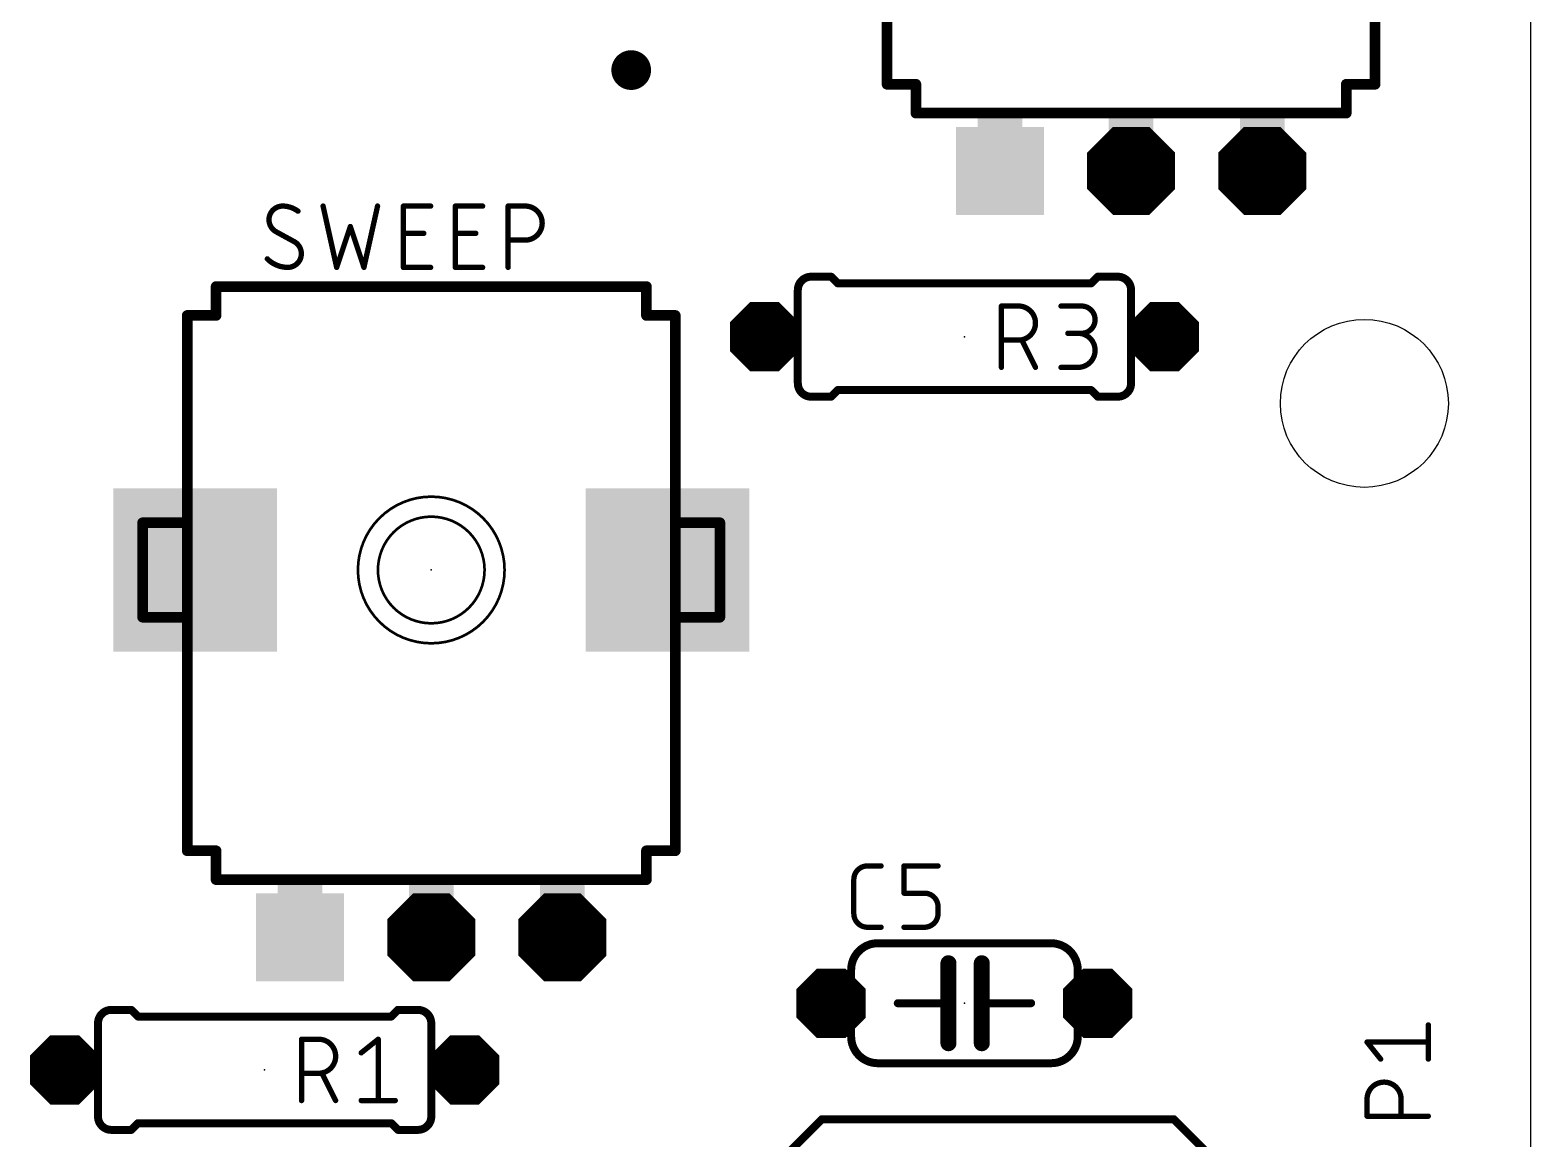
# Model space of a CAD drawing. Extents: x 0 to 59, y 0 to 102.
# Drawn here: x 30.45 to 59.05, y 35.51 to 56.64 of the extents above; entities that cross this region are included whole.
import ezdxf

# ---------------------------------------------------------------- set-up
doc = ezdxf.new("R2010")
doc.units = 0
for name, color, linetype in [('17', 110, 'CONTINUOUS'), ('18', 110, 'CONTINUOUS'), ('20', 31, 'CONTINUOUS'), ('21', 253, 'CONTINUOUS'), ('23', 53, 'CONTINUOUS'), ('25', 253, 'CONTINUOUS'), ('51', 253, 'CONTINUOUS')]:
    doc.layers.add(name, color=color, linetype=linetype)

# ---------------------------------------------------------------- blocks, each defined once
blk = doc.blocks.new('RECT')
blk.add_solid([(-0.5, -0.5), (0.5, -0.5), (-0.5, 0.5), (0.5, 0.5)])
blk = doc.blocks.new('SQUAREP')
blk.add_solid([(-0.5, -0.5), (0.5, -0.5), (-0.5, 0.5), (0.5, 0.5)])
blk = doc.blocks.new('OCTAGONP')
at = {"const_width": 0.5}
blk.add_lwpolyline([(-0.25, -0.1036), (-0.25, 0.1036), (-0.1036, 0.25), (0.1036, 0.25), (0.25, 0.1036), (0.25, -0.1036), (0.1036, -0.25), (-0.1036, -0.25), (-0.25, -0.1036), (-0.25, 0.1036)], dxfattribs=at)
blk = doc.blocks.new('ROUNDV')
at = {"const_width": 0.5}
blk.add_lwpolyline([(0, -0.25, 1), (0, 0.25, 1), (0, -0.25)], format="xyb", dxfattribs=at)

msp = doc.modelspace()

# ---------------------------------------------------------------- linework, layer by layer
at = {"layer": '20'}
msp.add_line((59.055, 0), (59.055, 99.06), dxfattribs=at)
msp.add_circle((55.88, 49.53), 1.6002, dxfattribs=at)
at = {"layer": '21'}
for points, const_width in [([(46.785, 55.61), (46.785, 58.81)], 0.2032), ([(56.085, 58.81), (56.085, 55.61)], 0.2032), ([(46.785, 55.61), (47.335, 55.61)], 0.2032), ([(47.335, 55.61), (47.335, 55.06)], 0.2032), ([(55.535, 55.61), (56.085, 55.61)], 0.2032), ([(55.535, 55.06), (55.535, 55.61)], 0.2032), ([(55.535, 55.06), (47.335, 55.06)], 0.2032), ([(34, 51.755), (42.2, 51.755)], 0.2032), ([(34, 51.755), (34, 51.205)], 0.2032), ([(42.2, 51.205), (42.2, 51.755)], 0.2032), ([(45.339, 51.943), (45.72, 51.943)], 0.1524), ([(45.847, 51.816), (45.72, 51.943)], 0.1524), ([(45.847, 51.816), (50.673, 51.816)], 0.1524), ([(50.673, 51.816), (50.8, 51.943)], 0.1524), ([(51.181, 51.943), (50.8, 51.943)], 0.1524), ([(34, 51.205), (33.45, 51.205)], 0.2032), ([(33.45, 49.005), (33.45, 51.205)], 0.2032), ([(42.75, 51.205), (42.2, 51.205)], 0.2032), ([(42.75, 51.205), (42.75, 49.005)], 0.2032), ([(45.847, 49.784), (45.72, 49.657)], 0.1524), ([(45.847, 49.784), (50.673, 49.784)], 0.1524), ([(50.673, 49.784), (50.8, 49.657)], 0.1524), ([(45.339, 49.657), (45.72, 49.657)], 0.1524), ([(51.181, 49.657), (50.8, 49.657)], 0.1524), ([(33.45, 41.005), (33.45, 44.205)], 0.2032), ([(42.75, 44.205), (42.75, 41.005)], 0.2032), ([(33.45, 41.005), (34, 41.005)], 0.2032), ([(34, 41.005), (34, 40.455)], 0.2032), ([(42.2, 41.005), (42.75, 41.005)], 0.2032), ([(42.2, 40.455), (42.2, 41.005)], 0.2032), ([(42.2, 40.455), (34, 40.455)], 0.2032), ([(49.911, 39.243), (46.609, 39.243)], 0.1524), ([(47.9552, 38.862), (47.9552, 38.1)], 0.3048), ([(48.5902, 38.862), (48.5902, 38.1)], 0.3048), ([(32.004, 37.973), (32.385, 37.973)], 0.1524), ([(32.512, 37.846), (32.385, 37.973)], 0.1524), ([(37.338, 37.846), (37.465, 37.973)], 0.1524), ([(37.846, 37.973), (37.465, 37.973)], 0.1524), ([(46.99, 38.1), (47.9552, 38.1)], 0.1524), ([(47.9552, 38.1), (47.9552, 37.338)], 0.3048), ([(48.5902, 38.1), (48.5902, 37.338)], 0.3048), ([(49.53, 38.1), (48.5902, 38.1)], 0.1524), ([(32.512, 37.846), (37.338, 37.846)], 0.1524), ([(49.911, 36.957), (46.609, 36.957)], 0.1524), ([(32.004, 35.687), (32.385, 35.687)], 0.1524), ([(32.512, 35.814), (32.385, 35.687)], 0.1524), ([(32.512, 35.814), (37.338, 35.814)], 0.1524), ([(37.338, 35.814), (37.465, 35.687)], 0.1524), ([(37.846, 35.687), (37.465, 35.687)], 0.1524), ([(45.5422, 35.8902), (44.9072, 35.2552)], 0.1524), ([(45.5422, 35.8902), (52.2478, 35.8902)], 0.1524), ([(52.8828, 35.2552), (52.2478, 35.8902)], 0.1524)]:
    msp.add_lwpolyline(points, dxfattribs=dict(at, const_width=const_width))
for points, const_width in [([(46.785, 55.6608, 1), (46.785, 55.5592)], 0.1016), ([(46.7342, 55.61, 1), (46.8358, 55.61)], 0.1016), ([(47.3858, 55.61, 1), (47.2842, 55.61)], 0.1016), ([(47.335, 55.5592, 1), (47.335, 55.6608)], 0.1016), ([(55.535, 55.6608, 1), (55.535, 55.5592)], 0.1016), ([(55.5858, 55.61, 1), (55.4842, 55.61)], 0.1016), ([(56.0342, 55.61, 1), (56.1358, 55.61)], 0.1016), ([(56.085, 55.5592, 1), (56.085, 55.6608)], 0.1016), ([(47.335, 55.1108, 1), (47.335, 55.0092)], 0.1016), ([(47.2842, 55.06, 1), (47.3858, 55.06)], 0.1016), ([(55.4842, 55.06, 1), (55.5858, 55.06)], 0.1016), ([(55.535, 55.0092, 1), (55.535, 55.1108)], 0.1016), ([(34, 51.8058, 1), (34, 51.7042)], 0.1016), ([(34.0508, 51.755, 1), (33.9492, 51.755)], 0.1016), ([(42.2508, 51.755, 1), (42.1492, 51.755)], 0.1016), ([(42.2, 51.7042, 1), (42.2, 51.8058)], 0.1016), ([(45.339, 51.943, 0.4142), (45.085, 51.689)], 0.1524), ([(45.339, 51.9811, 1), (45.339, 51.9049)], 0.0762), ([(45.339, 51.9049, 1), (45.339, 51.9811)], 0.0762), ([(45.7469, 51.9699, 1), (45.6931, 51.9161)], 0.0762), ([(45.72, 51.9049, 1), (45.72, 51.9811)], 0.0762), ([(45.847, 51.8541, 1), (45.847, 51.7779)], 0.0762), ([(45.8201, 51.7891, 1), (45.8739, 51.8429)], 0.0762), ([(50.6461, 51.8429, 1), (50.6999, 51.7891)], 0.0762), ([(50.673, 51.7779, 1), (50.673, 51.8541)], 0.0762), ([(50.8, 51.9811, 1), (50.8, 51.9049)], 0.0762), ([(50.8269, 51.9161, 1), (50.7731, 51.9699)], 0.0762), ([(51.435, 51.689, 0.4142), (51.181, 51.943)], 0.1524), ([(51.181, 51.9811, 1), (51.181, 51.9049)], 0.0762), ([(51.181, 51.9049, 1), (51.181, 51.9811)], 0.0762), ([(45.0469, 51.689, 1), (45.1231, 51.689)], 0.0762), ([(51.3969, 51.689, 1), (51.4731, 51.689)], 0.0762), ([(33.45, 51.2558, 1), (33.45, 51.1542)], 0.1016), ([(33.5008, 51.205, 1), (33.3992, 51.205)], 0.1016), ([(33.9492, 51.205, 1), (34.0508, 51.205)], 0.1016), ([(34, 51.1542, 1), (34, 51.2558)], 0.1016), ([(42.2, 51.2558, 1), (42.2, 51.1542)], 0.1016), ([(42.1492, 51.205, 1), (42.2508, 51.205)], 0.1016), ([(42.8008, 51.205, 1), (42.6992, 51.205)], 0.1016), ([(42.75, 51.1542, 1), (42.75, 51.2558)], 0.1016), ([(45.085, 49.911, 0.4142), (45.339, 49.657)], 0.1524), ([(45.1231, 49.911, 1), (45.0469, 49.911)], 0.0762), ([(45.847, 49.8221, 1), (45.847, 49.7459)], 0.0762), ([(45.8739, 49.7571, 1), (45.8201, 49.8109)], 0.0762), ([(50.6999, 49.8109, 1), (50.6461, 49.7571)], 0.0762), ([(50.673, 49.7459, 1), (50.673, 49.8221)], 0.0762), ([(51.181, 49.657, 0.4142), (51.435, 49.911)], 0.1524), ([(51.4731, 49.911, 1), (51.3969, 49.911)], 0.0762), ([(45.339, 49.6951, 1), (45.339, 49.6189)], 0.0762), ([(45.339, 49.6189, 1), (45.339, 49.6951)], 0.0762), ([(45.6931, 49.6839, 1), (45.7469, 49.6301)], 0.0762), ([(45.72, 49.6189, 1), (45.72, 49.6951)], 0.0762), ([(50.8, 49.6951, 1), (50.8, 49.6189)], 0.0762), ([(50.7731, 49.6301, 1), (50.8269, 49.6839)], 0.0762), ([(51.181, 49.6951, 1), (51.181, 49.6189)], 0.0762), ([(51.181, 49.6189, 1), (51.181, 49.6951)], 0.0762), ([(33.3992, 49.005, 1), (33.5008, 49.005)], 0.1016), ([(42.6992, 49.005, 1), (42.8008, 49.005)], 0.1016), ([(38.1, 44.958, 1), (38.1, 47.752, 1), (38.1, 44.958)], 0.0508), ([(38.1, 45.339, 1), (38.1, 47.371, 1), (38.1, 45.339)], 0.0508), ([(33.5008, 44.205, 1), (33.3992, 44.205)], 0.1016), ([(42.8008, 44.205, 1), (42.6992, 44.205)], 0.1016), ([(33.45, 41.0558, 1), (33.45, 40.9542)], 0.1016), ([(33.3992, 41.005, 1), (33.5008, 41.005)], 0.1016), ([(34.0508, 41.005, 1), (33.9492, 41.005)], 0.1016), ([(34, 40.9542, 1), (34, 41.0558)], 0.1016), ([(42.2, 41.0558, 1), (42.2, 40.9542)], 0.1016), ([(42.2508, 41.005, 1), (42.1492, 41.005)], 0.1016), ([(42.6992, 41.005, 1), (42.8008, 41.005)], 0.1016), ([(42.75, 40.9542, 1), (42.75, 41.0558)], 0.1016), ([(34, 40.5058, 1), (34, 40.4042)], 0.1016), ([(33.9492, 40.455, 1), (34.0508, 40.455)], 0.1016), ([(42.1492, 40.455, 1), (42.2508, 40.455)], 0.1016), ([(42.2, 40.4042, 1), (42.2, 40.5058)], 0.1016), ([(46.609, 39.243, 0.4142), (46.101, 38.735)], 0.1524), ([(46.609, 39.2811, 1), (46.609, 39.2049)], 0.0762), ([(46.609, 39.2049, 1), (46.609, 39.2811)], 0.0762), ([(50.419, 38.735, 0.4142), (49.911, 39.243)], 0.1524), ([(49.911, 39.2811, 1), (49.911, 39.2049)], 0.0762), ([(49.911, 39.2049, 1), (49.911, 39.2811)], 0.0762), ([(48.0314, 38.862, 1), (47.879, 38.862)], 0.1524), ([(48.6664, 38.862, 1), (48.514, 38.862)], 0.1524), ([(46.0629, 38.735, 1), (46.1391, 38.735)], 0.0762), ([(50.3809, 38.735, 1), (50.4571, 38.735)], 0.0762), ([(32.004, 37.973, 0.4142), (31.75, 37.719)], 0.1524), ([(32.004, 38.0111, 1), (32.004, 37.9349)], 0.0762), ([(32.004, 37.9349, 1), (32.004, 38.0111)], 0.0762), ([(32.4119, 37.9999, 1), (32.3581, 37.9461)], 0.0762), ([(32.385, 37.9349, 1), (32.385, 38.0111)], 0.0762), ([(37.465, 38.0111, 1), (37.465, 37.9349)], 0.0762), ([(37.4919, 37.9461, 1), (37.4381, 37.9999)], 0.0762), ([(38.1, 37.719, 0.4142), (37.846, 37.973)], 0.1524), ([(37.846, 38.0111, 1), (37.846, 37.9349)], 0.0762), ([(37.846, 37.9349, 1), (37.846, 38.0111)], 0.0762), ([(46.99, 38.1381, 1), (46.99, 38.0619)], 0.0762), ([(48.0314, 38.1, 1), (47.879, 38.1)], 0.1524), ([(47.879, 38.1, 1), (48.0314, 38.1)], 0.1524), ([(47.9552, 38.0619, 1), (47.9552, 38.1381)], 0.0762), ([(48.6664, 38.1, 1), (48.514, 38.1)], 0.1524), ([(48.514, 38.1, 1), (48.6664, 38.1)], 0.1524), ([(48.5902, 38.1381, 1), (48.5902, 38.0619)], 0.0762), ([(49.53, 38.0619, 1), (49.53, 38.1381)], 0.0762), ([(31.7119, 37.719, 1), (31.7881, 37.719)], 0.0762), ([(32.512, 37.8841, 1), (32.512, 37.8079)], 0.0762), ([(32.4851, 37.8191, 1), (32.5389, 37.8729)], 0.0762), ([(37.3111, 37.8729, 1), (37.3649, 37.8191)], 0.0762), ([(37.338, 37.8079, 1), (37.338, 37.8841)], 0.0762), ([(38.0619, 37.719, 1), (38.1381, 37.719)], 0.0762), ([(46.101, 37.465, 0.4142), (46.609, 36.957)], 0.1524), ([(46.1391, 37.465, 1), (46.0629, 37.465)], 0.0762), ([(49.911, 36.957, 0.4142), (50.419, 37.465)], 0.1524), ([(50.4571, 37.465, 1), (50.3809, 37.465)], 0.0762), ([(47.879, 37.338, 1), (48.0314, 37.338)], 0.1524), ([(48.514, 37.338, 1), (48.6664, 37.338)], 0.1524), ([(46.609, 36.9951, 1), (46.609, 36.9189)], 0.0762), ([(46.609, 36.9189, 1), (46.609, 36.9951)], 0.0762), ([(49.911, 36.9951, 1), (49.911, 36.9189)], 0.0762), ([(49.911, 36.9189, 1), (49.911, 36.9951)], 0.0762), ([(31.75, 35.941, 0.4142), (32.004, 35.687)], 0.1524), ([(31.7881, 35.941, 1), (31.7119, 35.941)], 0.0762), ([(32.004, 35.7251, 1), (32.004, 35.6489)], 0.0762), ([(32.004, 35.6489, 1), (32.004, 35.7251)], 0.0762), ([(32.3581, 35.7139, 1), (32.4119, 35.6601)], 0.0762), ([(32.385, 35.6489, 1), (32.385, 35.7251)], 0.0762), ([(32.512, 35.8521, 1), (32.512, 35.7759)], 0.0762), ([(32.5389, 35.7871, 1), (32.4851, 35.8409)], 0.0762), ([(37.3649, 35.8409, 1), (37.3111, 35.7871)], 0.0762), ([(37.338, 35.7759, 1), (37.338, 35.8521)], 0.0762), ([(37.465, 35.7251, 1), (37.465, 35.6489)], 0.0762), ([(37.4381, 35.6601, 1), (37.4919, 35.7139)], 0.0762), ([(37.846, 35.687, 0.4142), (38.1, 35.941)], 0.1524), ([(37.846, 35.7251, 1), (37.846, 35.6489)], 0.0762), ([(37.846, 35.6489, 1), (37.846, 35.7251)], 0.0762), ([(38.1381, 35.941, 1), (38.0619, 35.941)], 0.0762), ([(45.5422, 35.9283, 1), (45.5422, 35.8521)], 0.0762), ([(45.5691, 35.8633, 1), (45.5153, 35.9171)], 0.0762), ([(52.2747, 35.9171, 1), (52.2209, 35.8633)], 0.0762), ([(52.2478, 35.8521, 1), (52.2478, 35.9283)], 0.0762)]:
    msp.add_lwpolyline(points, format="xyb", dxfattribs=dict(at, const_width=const_width))
at = {"layer": '23'}
for p in [(48.26, 50.8), (38.1, 46.355), (48.26, 38.1), (34.925, 36.83)]:
    msp.add_point(p, dxfattribs=at)
at = {"layer": '25'}
for points, const_width in [([(35.2679, 53.2892, 0.4142), (35.0083, 53.0296)], 0.1016), ([(35.56, 53.1918, 0.1623), (35.2679, 53.2892)], 0.1016), ([(35.2679, 53.3146, 1), (35.2679, 53.2638)], 0.0508), ([(35.2679, 53.2638, 1), (35.2679, 53.3146)], 0.0508), ([(35.5448, 53.1715, 1), (35.5752, 53.2122)], 0.0508), ([(36.0632, 53.2947, 1), (36.0136, 53.2837)], 0.0508), ([(37.1017, 53.2837, 1), (37.0521, 53.2947)], 0.0508), ([(37.5943, 53.2892, 1), (37.5435, 53.2892)], 0.0508), ([(37.5689, 53.3146, 1), (37.5689, 53.2638)], 0.0508), ([(38.0881, 53.2638, 1), (38.0881, 53.3146)], 0.0508), ([(38.5849, 53.2892, 1), (38.5341, 53.2892)], 0.0508), ([(38.5595, 53.3146, 1), (38.5595, 53.2638)], 0.0508), ([(39.0787, 53.2638, 1), (39.0787, 53.3146)], 0.0508), ([(39.5901, 53.2892, 1), (39.5393, 53.2892)], 0.0508), ([(39.5647, 53.3146, 1), (39.5647, 53.2638)], 0.0508), ([(39.8893, 52.6401, 1), (39.8893, 53.2892)], 0.1016), ([(39.8893, 53.3146, 1), (39.8893, 53.2638)], 0.0508), ([(39.8893, 53.2638, 1), (39.8893, 53.3146)], 0.0508), ([(35.0083, 53.0296, 0.2656), (35.1381, 52.8024)], 0.1016), ([(35.0337, 53.0296, 1), (34.9829, 53.0296)], 0.0508), ([(34.9829, 53.0296, 1), (35.0337, 53.0296)], 0.0508), ([(36.5817, 52.9078, 1), (36.5336, 52.8917)], 0.0508), ([(36.5817, 52.8917, 1), (36.5336, 52.9078)], 0.0508), ([(35.1502, 52.8247, 1), (35.1259, 52.7801)], 0.0508), ([(35.1252, 52.7805, 1), (35.151, 52.8242)], 0.0508), ([(35.6249, 52.3804, 0.2656), (35.4951, 52.6076)], 0.1016), ([(35.508, 52.6295, 1), (35.4822, 52.5857)], 0.0508), ([(35.4829, 52.5853, 1), (35.5073, 52.6299)], 0.0508), ([(37.5689, 52.7953, 1), (37.5689, 52.7445)], 0.0508), ([(37.9583, 52.7445, 1), (37.9583, 52.7953)], 0.0508), ([(38.5595, 52.7953, 1), (38.5595, 52.7445)], 0.0508), ([(38.9489, 52.7445, 1), (38.9489, 52.7953)], 0.0508), ([(39.5647, 52.6655, 1), (39.5647, 52.6147)], 0.0508), ([(39.8893, 52.6655, 1), (39.8893, 52.6147)], 0.0508), ([(39.8893, 52.6147, 1), (39.8893, 52.6655)], 0.0508), ([(35.3653, 52.1208, 0.4142), (35.6249, 52.3804)], 0.1016), ([(35.6503, 52.3804, 1), (35.5995, 52.3804)], 0.0508), ([(35.5995, 52.3804, 1), (35.6503, 52.3804)], 0.0508), ([(34.9758, 52.2831, 0.2), (35.3653, 52.1208)], 0.1016), ([(34.9938, 52.301, 1), (34.9578, 52.2652)], 0.0508), ([(35.3653, 52.1462, 1), (35.3653, 52.0954)], 0.0508), ([(35.3653, 52.0954, 1), (35.3653, 52.1462)], 0.0508), ([(36.2739, 52.1288, 1), (36.3221, 52.1128)], 0.0508), ([(36.2732, 52.1153, 1), (36.3228, 52.1263)], 0.0508), ([(36.7925, 52.1263, 1), (36.8421, 52.1153)], 0.0508), ([(36.7932, 52.1128, 1), (36.8414, 52.1288)], 0.0508), ([(37.5689, 52.1462, 1), (37.5689, 52.0954)], 0.0508), ([(37.5435, 52.1208, 1), (37.5943, 52.1208)], 0.0508), ([(38.0881, 52.0954, 1), (38.0881, 52.1462)], 0.0508), ([(38.5595, 52.1462, 1), (38.5595, 52.0954)], 0.0508), ([(38.5341, 52.1208, 1), (38.5849, 52.1208)], 0.0508), ([(39.0787, 52.0954, 1), (39.0787, 52.1462)], 0.0508), ([(39.5393, 52.1208, 1), (39.5901, 52.1208)], 0.0508), ([(48.9899, 51.3842, 1), (48.9391, 51.3842)], 0.0508), ([(48.9645, 51.4096, 1), (48.9645, 51.3588)], 0.0508), ([(49.289, 50.7351, 1), (49.289, 51.3842)], 0.1016), ([(49.289, 51.4096, 1), (49.289, 51.3588)], 0.0508), ([(49.289, 51.3588, 1), (49.289, 51.4096)], 0.0508), ([(50.1001, 51.4096, 1), (50.1001, 51.3588)], 0.0508), ([(50.4896, 50.8649, 1), (50.4896, 51.3842)], 0.1016), ([(50.4896, 51.4096, 1), (50.4896, 51.3588)], 0.0508), ([(50.4896, 51.3588, 1), (50.4896, 51.4096)], 0.0508), ([(50.2299, 50.8903, 1), (50.2299, 50.8395)], 0.0508), ([(50.4246, 50.2158, 1), (50.4246, 50.8649)], 0.1016), ([(50.4246, 50.8903, 1), (50.4246, 50.8395)], 0.0508), ([(50.4896, 50.8903, 1), (50.4896, 50.8395)], 0.0508), ([(50.4896, 50.8395, 1), (50.4896, 50.8903)], 0.0508), ([(48.9645, 50.7605, 1), (48.9645, 50.7097)], 0.0508), ([(49.289, 50.7605, 1), (49.289, 50.7097)], 0.0508), ([(49.289, 50.7097, 1), (49.289, 50.7605)], 0.0508), ([(49.3766, 50.7464, 1), (49.3312, 50.7237)], 0.0508), ([(48.9391, 50.2158, 1), (48.9899, 50.2158)], 0.0508), ([(49.5908, 50.2044, 1), (49.6363, 50.2272)], 0.0508), ([(50.1001, 50.2412, 1), (50.1001, 50.1904)], 0.0508), ([(50.4246, 50.2412, 1), (50.4246, 50.1904)], 0.0508), ([(50.4246, 50.1904, 1), (50.4246, 50.2412)], 0.0508), ([(46.4114, 40.7162, 0.4142), (46.1518, 40.4566)], 0.1016), ([(46.4114, 40.7416, 1), (46.4114, 40.6908)], 0.0508), ([(46.4114, 40.6908, 1), (46.4114, 40.7416)], 0.0508), ([(46.6711, 40.6908, 1), (46.6711, 40.7416)], 0.0508), ([(47.133, 40.7162, 1), (47.0822, 40.7162)], 0.0508), ([(47.1076, 40.7416, 1), (47.1076, 40.6908)], 0.0508), ([(47.7567, 40.6908, 1), (47.7567, 40.7416)], 0.0508), ([(46.1772, 40.4566, 1), (46.1264, 40.4566)], 0.0508), ([(46.1264, 40.4566, 1), (46.1772, 40.4566)], 0.0508), ([(47.1076, 40.2223, 1), (47.1076, 40.1715)], 0.0508), ([(47.0822, 40.1969, 1), (47.133, 40.1969)], 0.0508), ([(47.7567, 39.9373, 0.4142), (47.4971, 40.1969)], 0.1016), ([(47.4971, 40.2223, 1), (47.4971, 40.1715)], 0.0508), ([(47.4971, 40.1715, 1), (47.4971, 40.2223)], 0.0508), ([(46.1518, 39.8074, 0.4142), (46.4114, 39.5478)], 0.1016), ([(46.1772, 39.8074, 1), (46.1264, 39.8074)], 0.0508), ([(46.1264, 39.8074, 1), (46.1772, 39.8074)], 0.0508), ([(47.4971, 39.5478, 0.4142), (47.7567, 39.8074)], 0.1016), ([(47.7821, 39.9373, 1), (47.7313, 39.9373)], 0.0508), ([(47.7313, 39.9373, 1), (47.7821, 39.9373)], 0.0508), ([(47.7821, 39.8074, 1), (47.7313, 39.8074)], 0.0508), ([(47.7313, 39.8074, 1), (47.7821, 39.8074)], 0.0508), ([(46.4114, 39.5732, 1), (46.4114, 39.5224)], 0.0508), ([(46.4114, 39.5224, 1), (46.4114, 39.5732)], 0.0508), ([(46.6711, 39.5224, 1), (46.6711, 39.5732)], 0.0508), ([(47.1076, 39.5732, 1), (47.1076, 39.5224)], 0.0508), ([(47.4971, 39.5732, 1), (47.4971, 39.5224)], 0.0508), ([(47.4971, 39.5224, 1), (47.4971, 39.5732)], 0.0508), ([(57.1246, 37.6847, 1), (57.0738, 37.6847)], 0.0508), ([(35.6549, 37.4142, 1), (35.6041, 37.4142)], 0.0508), ([(35.6295, 37.4396, 1), (35.6295, 37.3888)], 0.0508), ([(35.954, 36.7651, 1), (35.954, 37.4142)], 0.1016), ([(35.954, 37.4396, 1), (35.954, 37.3888)], 0.0508), ([(35.954, 37.3888, 1), (35.954, 37.4396)], 0.0508), ([(36.7492, 37.1744, 1), (36.781, 37.1347)], 0.0508), ([(37.115, 37.4142, 1), (37.0642, 37.4142)], 0.0508), ([(37.1055, 37.3944, 1), (37.0738, 37.434)], 0.0508), ([(55.9308, 37.3856, 1), (55.9308, 37.3348)], 0.0508), ([(55.9506, 37.376, 1), (55.911, 37.3443)], 0.0508), ([(57.0992, 37.3348, 1), (57.0992, 37.3856)], 0.0508), ([(56.1706, 37.0197, 1), (56.2103, 37.0515)], 0.0508), ([(57.0738, 37.0356, 1), (57.1246, 37.0356)], 0.0508), ([(35.6295, 36.7905, 1), (35.6295, 36.7397)], 0.0508), ([(35.954, 36.7905, 1), (35.954, 36.7397)], 0.0508), ([(35.954, 36.7397, 1), (35.954, 36.7905)], 0.0508), ([(36.0416, 36.7764, 1), (35.9962, 36.7537)], 0.0508), ([(56.5799, 36.2722, 1), (55.9308, 36.2722)], 0.1016), ([(55.9562, 36.2722, 1), (55.9054, 36.2722)], 0.0508), ([(56.6053, 36.2722, 1), (56.5545, 36.2722)], 0.0508), ([(35.6041, 36.2458, 1), (35.6549, 36.2458)], 0.0508), ([(36.2558, 36.2344, 1), (36.3013, 36.2572)], 0.0508), ([(36.7651, 36.2712, 1), (36.7651, 36.2204)], 0.0508), ([(37.0642, 36.2458, 1), (37.115, 36.2458)], 0.0508), ([(37.4142, 36.2204, 1), (37.4142, 36.2712)], 0.0508), ([(55.9054, 36.2722, 1), (55.9562, 36.2722)], 0.0508), ([(56.5545, 36.2722, 1), (56.6053, 36.2722)], 0.0508), ([(55.9308, 35.973, 1), (55.9308, 35.9222)], 0.0508), ([(55.9054, 35.9476, 1), (55.9562, 35.9476)], 0.0508), ([(56.5545, 35.9476, 1), (56.6053, 35.9476)], 0.0508), ([(57.0992, 35.9222, 1), (57.0992, 35.973)], 0.0508)]:
    msp.add_lwpolyline(points, format="xyb", dxfattribs=dict(at, const_width=const_width))
at = {"layer": '25', "const_width": 0.1016}
for points in [[(36.0384, 53.2892), (36.298, 52.1208)], [(36.8173, 52.1208), (37.0769, 53.2892)], [(37.5689, 52.1208), (37.5689, 53.2892)], [(37.5689, 53.2892), (38.0881, 53.2892)], [(38.5595, 52.1208), (38.5595, 53.2892)], [(38.5595, 53.2892), (39.0787, 53.2892)], [(39.5647, 52.1208), (39.5647, 53.2892)], [(39.5647, 53.2892), (39.8893, 53.2892)], [(36.298, 52.1208), (36.5577, 52.8997)], [(36.5577, 52.8997), (36.8173, 52.1208)], [(35.4951, 52.6076), (35.1381, 52.8024)], [(37.5689, 52.7699), (37.9583, 52.7699)], [(38.5595, 52.7699), (38.9489, 52.7699)], [(39.8893, 52.6401), (39.5647, 52.6401)], [(38.0881, 52.1208), (37.5689, 52.1208)], [(39.0787, 52.1208), (38.5595, 52.1208)], [(48.9645, 50.2158), (48.9645, 51.3842)], [(48.9645, 51.3842), (49.289, 51.3842)], [(50.1001, 51.3842), (50.4896, 51.3842)], [(50.4896, 50.8649), (50.2299, 50.8649)], [(49.289, 50.7351), (48.9645, 50.7351)], [(49.6136, 50.2158), (49.3539, 50.7351)], [(50.1001, 50.2158), (50.4246, 50.2158)], [(46.4114, 40.7162), (46.6711, 40.7162)], [(47.1076, 40.1969), (47.1076, 40.7162)], [(47.1076, 40.7162), (47.7567, 40.7162)], [(46.1518, 39.8074), (46.1518, 40.4566)], [(47.4971, 40.1969), (47.1076, 40.1969)], [(47.7567, 39.8074), (47.7567, 39.9373)], [(46.6711, 39.5478), (46.4114, 39.5478)], [(47.1076, 39.5478), (47.4971, 39.5478)], [(57.0992, 37.0356), (57.0992, 37.6847)], [(35.6295, 36.2458), (35.6295, 37.4142)], [(35.6295, 37.4142), (35.954, 37.4142)], [(36.7651, 37.1546), (37.0896, 37.4142)], [(37.0896, 37.4142), (37.0896, 36.2458)], [(56.1904, 37.0356), (55.9308, 37.3602)], [(55.9308, 37.3602), (57.0992, 37.3602)], [(35.954, 36.7651), (35.6295, 36.7651)], [(36.2786, 36.2458), (36.0189, 36.7651)], [(55.9308, 35.9476), (55.9308, 36.2722)], [(56.5799, 36.2722), (56.5799, 35.9476)], [(36.7651, 36.2458), (37.4142, 36.2458)], [(57.0992, 35.9476), (55.9308, 35.9476)]]:
    msp.add_lwpolyline(points, dxfattribs=at)
at = {"layer": '51'}
for points, const_width in [([(46.785, 55.61), (46.785, 65.81)], 0.2032), ([(56.085, 65.81), (56.085, 55.61)], 0.2032), ([(45.085, 51.689), (45.085, 49.911)], 0.1524), ([(51.435, 51.689), (51.435, 49.911)], 0.1524), ([(33.45, 41.005), (33.45, 51.205)], 0.2032), ([(42.75, 51.205), (42.75, 41.005)], 0.2032), ([(44.831, 50.8), (44.45, 50.8)], 0.6096), ([(52.07, 50.8), (51.689, 50.8)], 0.6096), ([(33.35, 47.255), (32.6, 47.255)], 0.2032), ([(32.6, 47.255), (32.6, 45.455)], 0.2032), ([(43.6, 47.255), (42.85, 47.255)], 0.2032), ([(43.6, 45.455), (43.6, 47.255)], 0.2032), ([(32.6, 45.455), (33.35, 45.455)], 0.2032), ([(42.85, 45.455), (43.6, 45.455)], 0.2032), ([(46.101, 37.465), (46.101, 38.735)], 0.1524), ([(50.419, 37.465), (50.419, 38.735)], 0.1524), ([(31.75, 37.719), (31.75, 35.941)], 0.1524), ([(38.1, 37.719), (38.1, 35.941)], 0.1524), ([(31.496, 36.83), (31.115, 36.83)], 0.6096), ([(38.735, 36.83), (38.354, 36.83)], 0.6096)]:
    msp.add_lwpolyline(points, dxfattribs=dict(at, const_width=const_width))
for points, const_width in [([(46.7342, 55.61, 1), (46.8358, 55.61)], 0.1016), ([(56.0342, 55.61, 1), (56.1358, 55.61)], 0.1016), ([(45.1231, 51.689, 1), (45.0469, 51.689)], 0.0762), ([(51.4731, 51.689, 1), (51.3969, 51.689)], 0.0762), ([(33.5008, 51.205, 1), (33.3992, 51.205)], 0.1016), ([(42.8008, 51.205, 1), (42.6992, 51.205)], 0.1016), ([(44.45, 50.9524, 1), (44.45, 50.6476)], 0.3048), ([(44.831, 50.6476, 1), (44.831, 50.9524)], 0.3048), ([(51.689, 50.9524, 1), (51.689, 50.6476)], 0.3048), ([(52.07, 50.6476, 1), (52.07, 50.9524)], 0.3048), ([(45.0469, 49.911, 1), (45.1231, 49.911)], 0.0762), ([(51.3969, 49.911, 1), (51.4731, 49.911)], 0.0762), ([(32.6, 47.3058, 1), (32.6, 47.2042)], 0.1016), ([(32.6508, 47.255, 1), (32.5492, 47.255)], 0.1016), ([(33.35, 47.2042, 1), (33.35, 47.3058)], 0.1016), ([(42.85, 47.3058, 1), (42.85, 47.2042)], 0.1016), ([(43.6508, 47.255, 1), (43.5492, 47.255)], 0.1016), ([(43.6, 47.2042, 1), (43.6, 47.3058)], 0.1016), ([(32.6, 45.5058, 1), (32.6, 45.4042)], 0.1016), ([(32.5492, 45.455, 1), (32.6508, 45.455)], 0.1016), ([(33.35, 45.4042, 1), (33.35, 45.5058)], 0.1016), ([(42.85, 45.5058, 1), (42.85, 45.4042)], 0.1016), ([(43.5492, 45.455, 1), (43.6508, 45.455)], 0.1016), ([(43.6, 45.4042, 1), (43.6, 45.5058)], 0.1016), ([(33.3992, 41.005, 1), (33.5008, 41.005)], 0.1016), ([(42.6992, 41.005, 1), (42.8008, 41.005)], 0.1016), ([(46.1391, 38.735, 1), (46.0629, 38.735)], 0.0762), ([(50.4571, 38.735, 1), (50.3809, 38.735)], 0.0762), ([(31.7881, 37.719, 1), (31.7119, 37.719)], 0.0762), ([(38.1381, 37.719, 1), (38.0619, 37.719)], 0.0762), ([(46.0629, 37.465, 1), (46.1391, 37.465)], 0.0762), ([(50.3809, 37.465, 1), (50.4571, 37.465)], 0.0762), ([(31.115, 36.9824, 1), (31.115, 36.6776)], 0.3048), ([(31.496, 36.6776, 1), (31.496, 36.9824)], 0.3048), ([(38.354, 36.9824, 1), (38.354, 36.6776)], 0.3048), ([(38.735, 36.6776, 1), (38.735, 36.9824)], 0.3048), ([(31.7119, 35.941, 1), (31.7881, 35.941)], 0.0762), ([(38.0619, 35.941, 1), (38.1381, 35.941)], 0.0762)]:
    msp.add_lwpolyline(points, format="xyb", dxfattribs=dict(at, const_width=const_width))

# ---------------------------------------------------------------- block references
at = {"layer": '17'}
for name, p, xscale, yscale, rotation in [('SQUAREP', (48.935, 53.96), 1.6764, 1.6764, 270), ('SQUAREP', (48.935, 53.96), 1.6764, 1.6764, 270), ('OCTAGONP', (51.435, 53.96), 1.6764, 1.6764, 270), ('OCTAGONP', (51.435, 53.96), 1.6764, 1.6764, 270), ('OCTAGONP', (53.935, 53.96), 1.6764, 1.6764, 270), ('OCTAGONP', (53.935, 53.96), 1.6764, 1.6764, 270), ('OCTAGONP', (44.45, 50.8), 1.3208, 1.3208, 180), ('OCTAGONP', (44.45, 50.8), 1.3208, 1.3208, 180), ('OCTAGONP', (52.07, 50.8), 1.3208, 1.3208, 180), ('OCTAGONP', (52.07, 50.8), 1.3208, 1.3208, 180), ('SQUAREP', (33.6, 46.355), 3.116, 3.116, 270), ('SQUAREP', (33.6, 46.355), 3.116, 3.116, 270), ('SQUAREP', (42.6, 46.355), 3.116, 3.116, 270), ('SQUAREP', (42.6, 46.355), 3.116, 3.116, 270), ('SQUAREP', (35.6, 39.355), 1.6764, 1.6764, 270), ('SQUAREP', (35.6, 39.355), 1.6764, 1.6764, 270), ('OCTAGONP', (38.1, 39.355), 1.6764, 1.6764, 270), ('OCTAGONP', (38.1, 39.355), 1.6764, 1.6764, 270), ('OCTAGONP', (40.6, 39.355), 1.6764, 1.6764, 270), ('OCTAGONP', (40.6, 39.355), 1.6764, 1.6764, 270), ('OCTAGONP', (31.115, 36.83), 1.3208, 1.3208, 180), ('OCTAGONP', (31.115, 36.83), 1.3208, 1.3208, 180), ('OCTAGONP', (38.735, 36.83), 1.3208, 1.3208, 180), ('OCTAGONP', (38.735, 36.83), 1.3208, 1.3208, 180)]:
    msp.add_blockref(name, p, dxfattribs=dict(at, xscale=xscale, yscale=yscale, rotation=rotation))
at = {"layer": '17', "xscale": 1.3208, "yscale": 1.3208}
for p in [(45.72, 38.1), (45.72, 38.1), (50.8, 38.1), (50.8, 38.1)]:
    msp.add_blockref('OCTAGONP', p, dxfattribs=at)
at = {"layer": '18', "xscale": 0.7564, "yscale": 0.7564}
msp.add_blockref('ROUNDV', (41.91, 55.88), dxfattribs=at)
msp.add_blockref('ROUNDV', (41.91, 55.88), dxfattribs=at)
at = {"layer": '51'}
for p, xscale, yscale in [((48.935, 54.2975), 0.85, 1.325), ((51.435, 54.2975), 0.85, 1.325), ((53.935, 54.2975), 0.85, 1.325), ((35.6, 39.6925), 0.85, 1.325), ((38.1, 39.6925), 0.85, 1.325), ((40.6, 39.6925), 0.85, 1.325), ((45.9105, 38.1), 0.381, 0.762), ((50.6095, 38.1), 0.381, 0.762)]:
    msp.add_blockref('RECT', p, dxfattribs=dict(at, xscale=xscale, yscale=yscale))
at = {"layer": '51', "xscale": 0.254, "yscale": 0.6096, "rotation": 180}
for p in [(44.958, 50.8), (51.562, 50.8), (31.623, 36.83), (38.227, 36.83)]:
    msp.add_blockref('RECT', p, dxfattribs=at)

doc.saveas('drawing.dxf')
